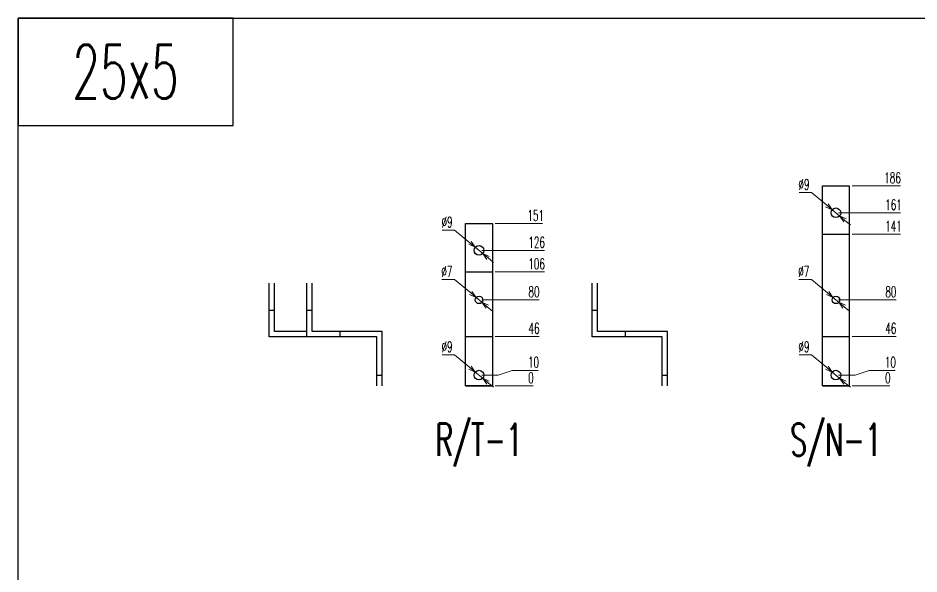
# Model space of a CAD drawing. Header units: millimetres. Extents: x 123558 to 149079, y -1073 to 14418.
# Drawn here: x 130754 to 131592, y 13901 to 14418 of the extents above; entities that cross this region are included whole.
import ezdxf
from ezdxf.enums import TextEntityAlignment as Align

# ---------------------------------------------------------------- set-up
doc = ezdxf.new("R2010")
doc.units = ezdxf.units.MM
doc.header["$LTSCALE"] = 3
doc.styles.add('Ann_w01', font='romans.shx', dxfattribs={"width": 0.6, "bigfont": 'chineset.shx'})
doc.dimstyles.new('Dim 01_SC05', dxfattribs={"dimscale": 5, "dimtxt": 2, "dimasz": 1.3, "dimexe": 0.5, "dimexo": 0.5, "dimgap": 0.5, "dimtad": 1, "dimtoh": 1, "dimdec": 1, "dimzin": 12, "dimdsep": 46, "dimtxsty": 'Ann_w01', "dimblk": 'OPEN30', "dimcen": 1.5, "dimclrd": 6, "dimclre": 6, "dimclrt": 3, "dimadec": 1, "dimazin": 3, "dimtm": 1e-09, "dimtfac": 1, "dimtdec": 1, "dimtmove": 0, "dimatfit": 3, "dimldrblk": 'OPEN30', "dimfxl": 1, "dimtolj": 1, "dimlwd": 20, "dimlwe": 20, "dimarcsym": 0})

# ---------------------------------------------------------------- blocks, each defined once
blk = doc.blocks.new('*D478')
at = {"color": 6, "lineweight": 20, "transparency": 16777216}
blk.add_line((131197.32, 14076.02), (131232.62, 14076.02), dxfattribs=at)
at = {"layer": 'Defpoints', "color": 0, "transparency": 16777216}
for p in [(131182.32, 14076.02), (131194.82, 14076.02), (131226.12, 14076.02)]:
    blk.add_point(p, dxfattribs=at)
at = {"color": 3, "transparency": 16777216, "insert": (131230.62, 14083.52), "char_height": 10, "attachment_point": 5, "style": 'Ann_w01'}
blk.add_mtext('\\A1;0', dxfattribs=at)
blk = doc.blocks.new('_Open30')
at = {"color": 0, "linetype": 'ByBlock', "lineweight": -2}
for p, q in [((-1, 0.27), (0, 0)), ((0, 0), (-1, -0.27)), ((0, 0), (-1, 0))]:
    blk.add_line(p, q, dxfattribs=at)
blk = doc.blocks.new('*D479')
at = {"color": 6, "lineweight": 20, "transparency": 16777216}
for p, q in [((131200.12, 14086.02), (131213.12, 14090.48)), ((131213.12, 14090.48), (131237.48, 14090.48)), ((131184.82, 14086.02), (131200.12, 14086.02))]:
    blk.add_line(p, q, dxfattribs=at)
at = {"layer": 'Defpoints', "color": 0, "transparency": 16777216}
for p in [(131226.12, 14090.48), (131182.32, 14086.02), (131182.32, 14076.02)]:
    blk.add_point(p, dxfattribs=at)
at = {"color": 3, "transparency": 16777216, "insert": (131233.05, 14097.98), "char_height": 10, "attachment_point": 5, "style": 'Ann_w01'}
blk.add_mtext('\\A1;10', dxfattribs=at)
blk = doc.blocks.new('*D480')
at = {"color": 6, "lineweight": 20, "transparency": 16777216}
blk.add_line((131197.32, 14122.02), (131238.34, 14122.02), dxfattribs=at)
at = {"layer": 'Defpoints', "color": 0, "transparency": 16777216}
for p in [(131194.82, 14122.02), (131226.12, 14122.02), (131182.32, 14076.02)]:
    blk.add_point(p, dxfattribs=at)
at = {"color": 3, "transparency": 16777216, "insert": (131233.48, 14129.52), "char_height": 10, "attachment_point": 5, "style": 'Ann_w01'}
blk.add_mtext('\\A1;46', dxfattribs=at)
blk = doc.blocks.new('*D481')
at = {"color": 6, "lineweight": 20, "transparency": 16777216}
blk.add_line((131184.82, 14156.02), (131238.34, 14156.02), dxfattribs=at)
at = {"layer": 'Defpoints', "color": 0, "transparency": 16777216}
for p in [(131182.32, 14156.02), (131226.12, 14156.02), (131182.32, 14076.02)]:
    blk.add_point(p, dxfattribs=at)
at = {"color": 3, "transparency": 16777216, "insert": (131233.48, 14163.52), "char_height": 10, "attachment_point": 5, "style": 'Ann_w01'}
blk.add_mtext('\\A1;80', dxfattribs=at)
blk = doc.blocks.new('*D482')
at = {"color": 6, "lineweight": 20, "transparency": 16777216}
blk.add_line((131197.32, 14182.02), (131243.19, 14182.02), dxfattribs=at)
at = {"layer": 'Defpoints', "color": 0, "transparency": 16777216}
for p in [(131194.82, 14182.02), (131226.12, 14182.02), (131182.32, 14076.02)]:
    blk.add_point(p, dxfattribs=at)
at = {"color": 3, "transparency": 16777216, "insert": (131235.91, 14189.52), "char_height": 10, "attachment_point": 5, "style": 'Ann_w01'}
blk.add_mtext('\\A1;106', dxfattribs=at)
blk = doc.blocks.new('*D483')
at = {"color": 6, "lineweight": 20, "transparency": 16777216}
blk.add_line((131184.82, 14202.02), (131243.19, 14202.02), dxfattribs=at)
at = {"layer": 'Defpoints', "color": 0, "transparency": 16777216}
for p in [(131182.32, 14202.02), (131226.12, 14202.02), (131182.32, 14076.02)]:
    blk.add_point(p, dxfattribs=at)
at = {"color": 3, "transparency": 16777216, "insert": (131235.91, 14209.52), "char_height": 10, "attachment_point": 5, "style": 'Ann_w01'}
blk.add_mtext('\\A1;126', dxfattribs=at)
blk = doc.blocks.new('*D484')
at = {"color": 6, "lineweight": 20, "transparency": 16777216}
blk.add_line((131197.32, 14227.02), (131241.48, 14227.02), dxfattribs=at)
at = {"layer": 'Defpoints', "color": 0, "transparency": 16777216}
for p in [(131194.82, 14227.02), (131226.12, 14227.02), (131182.32, 14076.02)]:
    blk.add_point(p, dxfattribs=at)
at = {"color": 3, "transparency": 16777216, "insert": (131235.05, 14234.52), "char_height": 10, "attachment_point": 5, "style": 'Ann_w01'}
blk.add_mtext('\\A1;151', dxfattribs=at)
blk = doc.blocks.new('*D485')
at = {"color": 6, "lineweight": 20, "transparency": 16777216}
for p, q in [((131147.73, 14174.91), (131159.66, 14174.91)), ((131159.66, 14174.91), (131174.64, 14162.42)), ((131185.01, 14153.78), (131179.63, 14158.26)), ((131190, 14149.62), (131194.99, 14145.46))]:
    blk.add_line(p, q, dxfattribs=at)
at = {"layer": 'Defpoints', "color": 0, "transparency": 16777216}
for p in [(131179.63, 14158.26), (131185.01, 14153.78)]:
    blk.add_point(p, dxfattribs=at)
at = {"color": 6, "lineweight": 20, "transparency": 16777216, "xscale": 6.5, "yscale": 6.5, "zscale": 6.5}
for p, rotation in [((131179.63, 14158.26), 320.1912281051851), ((131185.01, 14153.78), 140.1912281051851)]:
    blk.add_blockref('_Open30', p, dxfattribs=dict(at, rotation=rotation))
at = {"color": 3, "transparency": 16777216, "insert": (131152.44, 14182.41), "char_height": 10, "attachment_point": 5, "style": 'Ann_w01'}
blk.add_mtext('\\A1;∅7', dxfattribs=at)
blk = doc.blocks.new('*D486')
at = {"color": 6, "lineweight": 20, "transparency": 16777216}
for p, q in [((131148.01, 14220.91), (131159.66, 14220.91)), ((131159.66, 14220.91), (131173.87, 14209.06)), ((131185.78, 14199.14), (131178.86, 14204.9)), ((131190.77, 14194.98), (131195.76, 14190.82))]:
    blk.add_line(p, q, dxfattribs=at)
at = {"layer": 'Defpoints', "color": 0, "transparency": 16777216}
for p in [(131178.86, 14204.9), (131185.78, 14199.14)]:
    blk.add_point(p, dxfattribs=at)
at = {"color": 6, "lineweight": 20, "transparency": 16777216, "xscale": 6.5, "yscale": 6.5, "zscale": 6.5}
for p, rotation in [((131178.86, 14204.9), 320.1912281057257), ((131185.78, 14199.14), 140.1912281057257)]:
    blk.add_blockref('_Open30', p, dxfattribs=dict(at, rotation=rotation))
at = {"color": 3, "transparency": 16777216, "insert": (131152.59, 14228.41), "char_height": 10, "attachment_point": 5, "style": 'Ann_w01'}
blk.add_mtext('\\A1;∅9', dxfattribs=at)
blk = doc.blocks.new('*D487')
at = {"color": 6, "lineweight": 20, "transparency": 16777216}
for p, q in [((131148.01, 14104.91), (131159.66, 14104.91)), ((131159.66, 14104.91), (131173.87, 14093.06)), ((131185.78, 14083.14), (131178.86, 14088.9)), ((131190.77, 14078.98), (131195.76, 14074.82))]:
    blk.add_line(p, q, dxfattribs=at)
at = {"layer": 'Defpoints', "color": 0, "transparency": 16777216}
for p in [(131178.86, 14088.9), (131185.78, 14083.14)]:
    blk.add_point(p, dxfattribs=at)
at = {"color": 6, "lineweight": 20, "transparency": 16777216, "xscale": 6.5, "yscale": 6.5, "zscale": 6.5}
for p, rotation in [((131178.86, 14088.9), 320.1912281058087), ((131185.78, 14083.14), 140.1912281058087)]:
    blk.add_blockref('_Open30', p, dxfattribs=dict(at, rotation=rotation))
at = {"color": 3, "transparency": 16777216, "insert": (131152.59, 14112.41), "char_height": 10, "attachment_point": 5, "style": 'Ann_w01'}
blk.add_mtext('\\A1;∅9', dxfattribs=at)
blk = doc.blocks.new('*D500')
at = {"color": 6, "lineweight": 20, "transparency": 16777216}
blk.add_line((131529.25, 14076.02), (131564.56, 14076.02), dxfattribs=at)
at = {"layer": 'Defpoints', "color": 0, "transparency": 16777216}
for p in [(131514.25, 14076.02), (131526.75, 14076.02), (131558.06, 14076.02)]:
    blk.add_point(p, dxfattribs=at)
at = {"color": 3, "transparency": 16777216, "insert": (131562.56, 14083.52), "char_height": 10, "attachment_point": 5, "style": 'Ann_w01'}
blk.add_mtext('\\A1;0', dxfattribs=at)
blk = doc.blocks.new('*D501')
at = {"color": 6, "lineweight": 20, "transparency": 16777216}
for p, q in [((131532.06, 14086.02), (131545.06, 14090.48)), ((131545.06, 14090.48), (131569.41, 14090.48)), ((131516.75, 14086.02), (131532.06, 14086.02))]:
    blk.add_line(p, q, dxfattribs=at)
at = {"layer": 'Defpoints', "color": 0, "transparency": 16777216}
for p in [(131558.06, 14090.48), (131514.25, 14086.02), (131514.25, 14076.02)]:
    blk.add_point(p, dxfattribs=at)
at = {"color": 3, "transparency": 16777216, "insert": (131564.98, 14097.98), "char_height": 10, "attachment_point": 5, "style": 'Ann_w01'}
blk.add_mtext('\\A1;10', dxfattribs=at)
blk = doc.blocks.new('*D490')
at = {"color": 6, "lineweight": 20, "transparency": 16777216}
blk.add_line((131529.25, 14122.02), (131570.27, 14122.02), dxfattribs=at)
at = {"layer": 'Defpoints', "color": 0, "transparency": 16777216}
for p in [(131526.75, 14122.02), (131558.06, 14122.02), (131514.25, 14076.02)]:
    blk.add_point(p, dxfattribs=at)
at = {"color": 3, "transparency": 16777216, "insert": (131565.41, 14129.52), "char_height": 10, "attachment_point": 5, "style": 'Ann_w01'}
blk.add_mtext('\\A1;46', dxfattribs=at)
blk = doc.blocks.new('*D491')
at = {"color": 6, "lineweight": 20, "transparency": 16777216}
blk.add_line((131516.75, 14156.02), (131570.27, 14156.02), dxfattribs=at)
at = {"layer": 'Defpoints', "color": 0, "transparency": 16777216}
for p in [(131514.25, 14156.02), (131558.06, 14156.02), (131514.25, 14076.02)]:
    blk.add_point(p, dxfattribs=at)
at = {"color": 3, "transparency": 16777216, "insert": (131565.41, 14163.52), "char_height": 10, "attachment_point": 5, "style": 'Ann_w01'}
blk.add_mtext('\\A1;80', dxfattribs=at)
blk = doc.blocks.new('*D492')
at = {"color": 6, "lineweight": 20, "transparency": 16777216}
blk.add_line((131529.25, 14217.02), (131574.27, 14217.02), dxfattribs=at)
at = {"layer": 'Defpoints', "color": 0, "transparency": 16777216}
for p in [(131526.75, 14217.02), (131558.91, 14217.02), (131514.25, 14076.02)]:
    blk.add_point(p, dxfattribs=at)
at = {"color": 3, "transparency": 16777216, "insert": (131567.84, 14224.52), "char_height": 10, "attachment_point": 5, "style": 'Ann_w01'}
blk.add_mtext('\\A1;141', dxfattribs=at)
blk = doc.blocks.new('*D493')
at = {"color": 6, "lineweight": 20, "transparency": 16777216}
blk.add_line((131516.75, 14237.02), (131574.27, 14237.02), dxfattribs=at)
at = {"layer": 'Defpoints', "color": 0, "transparency": 16777216}
for p in [(131514.25, 14237.02), (131558.91, 14237.02), (131514.25, 14076.02)]:
    blk.add_point(p, dxfattribs=at)
at = {"color": 3, "transparency": 16777216, "insert": (131567.84, 14244.52), "char_height": 10, "attachment_point": 5, "style": 'Ann_w01'}
blk.add_mtext('\\A1;161', dxfattribs=at)
blk = doc.blocks.new('*D494')
at = {"color": 6, "lineweight": 20, "transparency": 16777216}
blk.add_line((131529.25, 14262.02), (131574.27, 14262.02), dxfattribs=at)
at = {"layer": 'Defpoints', "color": 0, "transparency": 16777216}
for p in [(131526.75, 14262.02), (131557.2, 14262.02), (131514.25, 14076.02)]:
    blk.add_point(p, dxfattribs=at)
at = {"color": 3, "transparency": 16777216, "insert": (131566.98, 14269.52), "char_height": 10, "attachment_point": 5, "style": 'Ann_w01'}
blk.add_mtext('\\A1;186', dxfattribs=at)
blk = doc.blocks.new('*D495')
at = {"color": 6, "lineweight": 20, "transparency": 16777216}
for p, q in [((131479.66, 14174.91), (131491.59, 14174.91)), ((131491.59, 14174.91), (131506.57, 14162.42)), ((131516.94, 14153.78), (131511.56, 14158.26)), ((131521.93, 14149.62), (131526.93, 14145.46))]:
    blk.add_line(p, q, dxfattribs=at)
at = {"layer": 'Defpoints', "color": 0, "transparency": 16777216}
for p in [(131511.56, 14158.26), (131516.94, 14153.78)]:
    blk.add_point(p, dxfattribs=at)
at = {"color": 6, "lineweight": 20, "transparency": 16777216, "xscale": 6.5, "yscale": 6.5, "zscale": 6.5}
for p, rotation in [((131511.56, 14158.26), 320.1912281050173), ((131516.94, 14153.78), 140.1912281050173)]:
    blk.add_blockref('_Open30', p, dxfattribs=dict(at, rotation=rotation))
at = {"color": 3, "transparency": 16777216, "insert": (131484.38, 14182.41), "char_height": 10, "attachment_point": 5, "style": 'Ann_w01'}
blk.add_mtext('\\A1;∅7', dxfattribs=at)
blk = doc.blocks.new('*D496')
at = {"color": 6, "lineweight": 20, "transparency": 16777216}
for p, q in [((131479.95, 14255.91), (131491.59, 14255.91)), ((131491.59, 14255.91), (131505.8, 14244.06)), ((131517.71, 14234.14), (131510.8, 14239.9)), ((131522.7, 14229.98), (131527.7, 14225.82))]:
    blk.add_line(p, q, dxfattribs=at)
at = {"layer": 'Defpoints', "color": 0, "transparency": 16777216}
for p in [(131510.8, 14239.9), (131517.71, 14234.14)]:
    blk.add_point(p, dxfattribs=at)
at = {"color": 6, "lineweight": 20, "transparency": 16777216, "xscale": 6.5, "yscale": 6.5, "zscale": 6.5}
for p, rotation in [((131510.8, 14239.9), 320.1912281055003), ((131517.71, 14234.14), 140.1912281055003)]:
    blk.add_blockref('_Open30', p, dxfattribs=dict(at, rotation=rotation))
at = {"color": 3, "transparency": 16777216, "insert": (131484.52, 14263.41), "char_height": 10, "attachment_point": 5, "style": 'Ann_w01'}
blk.add_mtext('\\A1;∅9', dxfattribs=at)
blk = doc.blocks.new('*D489')
at = {"color": 6, "lineweight": 20, "transparency": 16777216}
for p, q in [((131479.95, 14104.91), (131491.59, 14104.91)), ((131491.59, 14104.91), (131505.8, 14093.06)), ((131517.71, 14083.14), (131510.8, 14088.9)), ((131522.7, 14078.98), (131527.7, 14074.82))]:
    blk.add_line(p, q, dxfattribs=at)
at = {"layer": 'Defpoints', "color": 0, "transparency": 16777216}
for p in [(131510.8, 14088.9), (131517.71, 14083.14)]:
    blk.add_point(p, dxfattribs=at)
at = {"color": 6, "lineweight": 20, "transparency": 16777216, "xscale": 6.5, "yscale": 6.5, "zscale": 6.5}
for p, rotation in [((131510.8, 14088.9), 320.1912281058443), ((131517.71, 14083.14), 140.1912281058443)]:
    blk.add_blockref('_Open30', p, dxfattribs=dict(at, rotation=rotation))
at = {"color": 3, "transparency": 16777216, "insert": (131484.52, 14112.41), "char_height": 10, "attachment_point": 5, "style": 'Ann_w01'}
blk.add_mtext('\\A1;∅9', dxfattribs=at)

msp = doc.modelspace()

# ---------------------------------------------------------------- linework, layer by layer
at = {"color": 2}
for p, q in [((131501.75, 14262.02), (131526.75, 14262.02)), ((131501.75, 14217.02), (131526.75, 14217.02)), ((131501.75, 14122.02), (131526.75, 14122.02)), ((131501.75, 14076.02), (131526.75, 14076.02))]:
    msp.add_line(p, q, dxfattribs=at)
at = {"color": 1}
for p, q in [((131169.82, 14227.02), (131194.82, 14227.02)), ((131169.82, 14182.02), (131194.82, 14182.02)), ((131169.82, 14122.02), (131194.82, 14122.02)), ((131169.82, 14076.02), (131194.82, 14076.02))]:
    msp.add_line(p, q, dxfattribs=at)
for p, q in [((130987.25, 14146.52), (130992.25, 14146.52)), ((131022.25, 14146.52), (131027.25, 14146.52)), ((131287.61, 14146.52), (131292.61, 14146.52)), ((131053.25, 14121.52), (131053.25, 14126.52)), ((131318.61, 14121.52), (131318.61, 14126.52)), ((131087.25, 14086.02), (131092.25, 14086.02)), ((131352.61, 14086.02), (131357.61, 14086.02))]:
    msp.add_line(p, q)
for points in [[(130753.55, 14418.19), (132322.9, 14418.19), (132322.9, 11964.06), (130753.55, 11964.06)], [(130753.55, 14318.19), (130953.55, 14318.19), (130953.55, 14418.19), (130753.55, 14418.19)]]:
    msp.add_lwpolyline(points, close=True)
at = {"color": 2}
msp.add_lwpolyline([(131501.75, 14262.02), (131526.75, 14262.02), (131526.75, 14076.02), (131501.75, 14076.02)], close=True, dxfattribs=at)
at = {"color": 1}
msp.add_lwpolyline([(131169.82, 14227.02), (131194.82, 14227.02), (131194.82, 14076.02), (131169.82, 14076.02)], close=True, dxfattribs=at)
at = {"color": 2}
for points in [[(131022.25, 14121.52), (130987.25, 14121.52), (130987.25, 14171.52)], [(131022.25, 14126.52), (130992.25, 14126.52), (130992.25, 14171.52)]]:
    msp.add_lwpolyline(points, dxfattribs=at)
at = {"color": 1}
for points in [[(131087.25, 14076.02), (131087.25, 14121.52), (131022.25, 14121.52), (131022.25, 14171.52)], [(131092.25, 14076.02), (131092.25, 14126.52), (131027.25, 14126.52), (131027.25, 14171.52)], [(131352.61, 14076.02), (131352.61, 14121.52), (131287.61, 14121.52), (131287.61, 14171.52)], [(131357.61, 14076.02), (131357.61, 14126.52), (131292.61, 14126.52), (131292.61, 14171.52)]]:
    msp.add_lwpolyline(points, dxfattribs=at)
at = {"color": 2}
for centre, radius in [((131514.25, 14237.02), 4.5), ((131514.25, 14156.02), 3.5), ((131514.25, 14086.02), 4.5)]:
    msp.add_circle(centre, radius, dxfattribs=at)
at = {"color": 1}
for centre, radius in [((131182.32, 14202.02), 4.5), ((131182.32, 14156.02), 3.5), ((131182.32, 14086.02), 4.5)]:
    msp.add_circle(centre, radius, dxfattribs=at)

# ---------------------------------------------------------------- texts
at = {"color": 1, "style": 'Ann_w01', "width": 0.6}
msp.add_text('25x5', height=50, dxfattribs=at).set_placement((130853.55, 14368.19), align=Align.MIDDLE_CENTER)
at = {"style": 'Ann_w01', "width": 0.6}
for s, p in [('R/T-1', (131182.32, 14026.02)), ('S/N-1', (131514.25, 14026.02))]:
    msp.add_text(s, height=30, dxfattribs=at).set_placement(p, align=Align.MIDDLE_CENTER)

# ---------------------------------------------------------------- dimensions: what is measured, and where the dimension line sits
at = {"color": 2}
for feature_location, offset, origin, picture, middle in [((131526.75, 14262.02), (30.45, 0), (131514.25, 14076.02), '*D494', (131566.98, 14269.52)), ((131514.25, 14237.02), (44.66, 0), (131514.25, 14076.02), '*D493', (131567.84, 14244.52)), ((131526.75, 14217.02), (32.16, 0), (131514.25, 14076.02), '*D492', (131567.84, 14224.52)), ((131514.25, 14156.02), (43.8, 0), (131514.25, 14076.02), '*D491', (131565.41, 14163.52)), ((131526.75, 14122.02), (31.3, 0), (131514.25, 14076.02), '*D490', (131565.41, 14129.52)), ((131514.25, 14086.02), (43.8, 4.46), (131514.25, 14076.02), '*D501', (131564.98, 14097.98)), ((131526.75274379, 14076.01927434), (31.30238276, 0), (131514.25274379, 14076.01927434), '*D500', (131562.55512656, 14083.51927434))]:
    dim = msp.add_ordinate_dim(feature_location=feature_location, offset=offset, dtype=0, origin=origin, dimstyle='Dim 01_SC05', dxfattribs=at)
    dim.commit()
    dim.dimension.update_dxf_attribs({"geometry": picture, "text_midpoint": middle})
for p1, p2, picture, middle in [((131517.71, 14234.14), (131510.8, 14239.9), '*D496', (131484.52, 14255.91)), ((131516.94, 14153.78), (131511.56, 14158.26), '*D495', (131484.38, 14174.91)), ((131517.71, 14083.14), (131510.8, 14088.9), '*D489', (131484.52, 14104.91))]:
    dim = msp.add_diameter_dim_2p(p1=p1, p2=p2, dimstyle='Dim 01_SC05', dxfattribs=at)
    dim.commit()
    dim.dimension.update_dxf_attribs({"geometry": picture, "text_midpoint": middle, "dimtype": 163})
for feature_location, offset, origin, picture, middle in [((131194.82, 14227.02), (31.3, 0), (131182.32, 14076.02), '*D484', (131235.05, 14234.52)), ((131182.32, 14202.02), (43.8, 0), (131182.32, 14076.02), '*D483', (131235.91, 14209.52)), ((131194.82, 14182.02), (31.3, 0), (131182.32, 14076.02), '*D482', (131235.91, 14189.52)), ((131182.32, 14156.02), (43.8, 0), (131182.32, 14076.02), '*D481', (131233.48, 14163.52)), ((131194.82, 14122.02), (31.3, 0), (131182.32, 14076.02), '*D480', (131233.48, 14129.52)), ((131182.32, 14086.02), (43.8, 4.46), (131182.32, 14076.02), '*D479', (131233.05, 14097.98)), ((131194.81889132, 14076.01927434), (31.30238276, 0), (131182.31889132, 14076.01927434), '*D478', (131230.62127408, 14083.51927434))]:
    dim = msp.add_ordinate_dim(feature_location=feature_location, offset=offset, dtype=0, origin=origin, dimstyle='Dim 01_SC05')
    dim.commit()
    dim.dimension.update_dxf_attribs({"geometry": picture, "text_midpoint": middle})
for p1, p2, picture, middle in [((131185.78, 14199.14), (131178.86, 14204.9), '*D486', (131152.59, 14220.91)), ((131185.01, 14153.78), (131179.63, 14158.26), '*D485', (131152.44, 14174.91)), ((131185.78, 14083.14), (131178.86, 14088.9), '*D487', (131152.59, 14104.91))]:
    dim = msp.add_diameter_dim_2p(p1=p1, p2=p2, dimstyle='Dim 01_SC05')
    dim.commit()
    dim.dimension.update_dxf_attribs({"geometry": picture, "text_midpoint": middle, "dimtype": 163})

doc.saveas('drawing.dxf')
